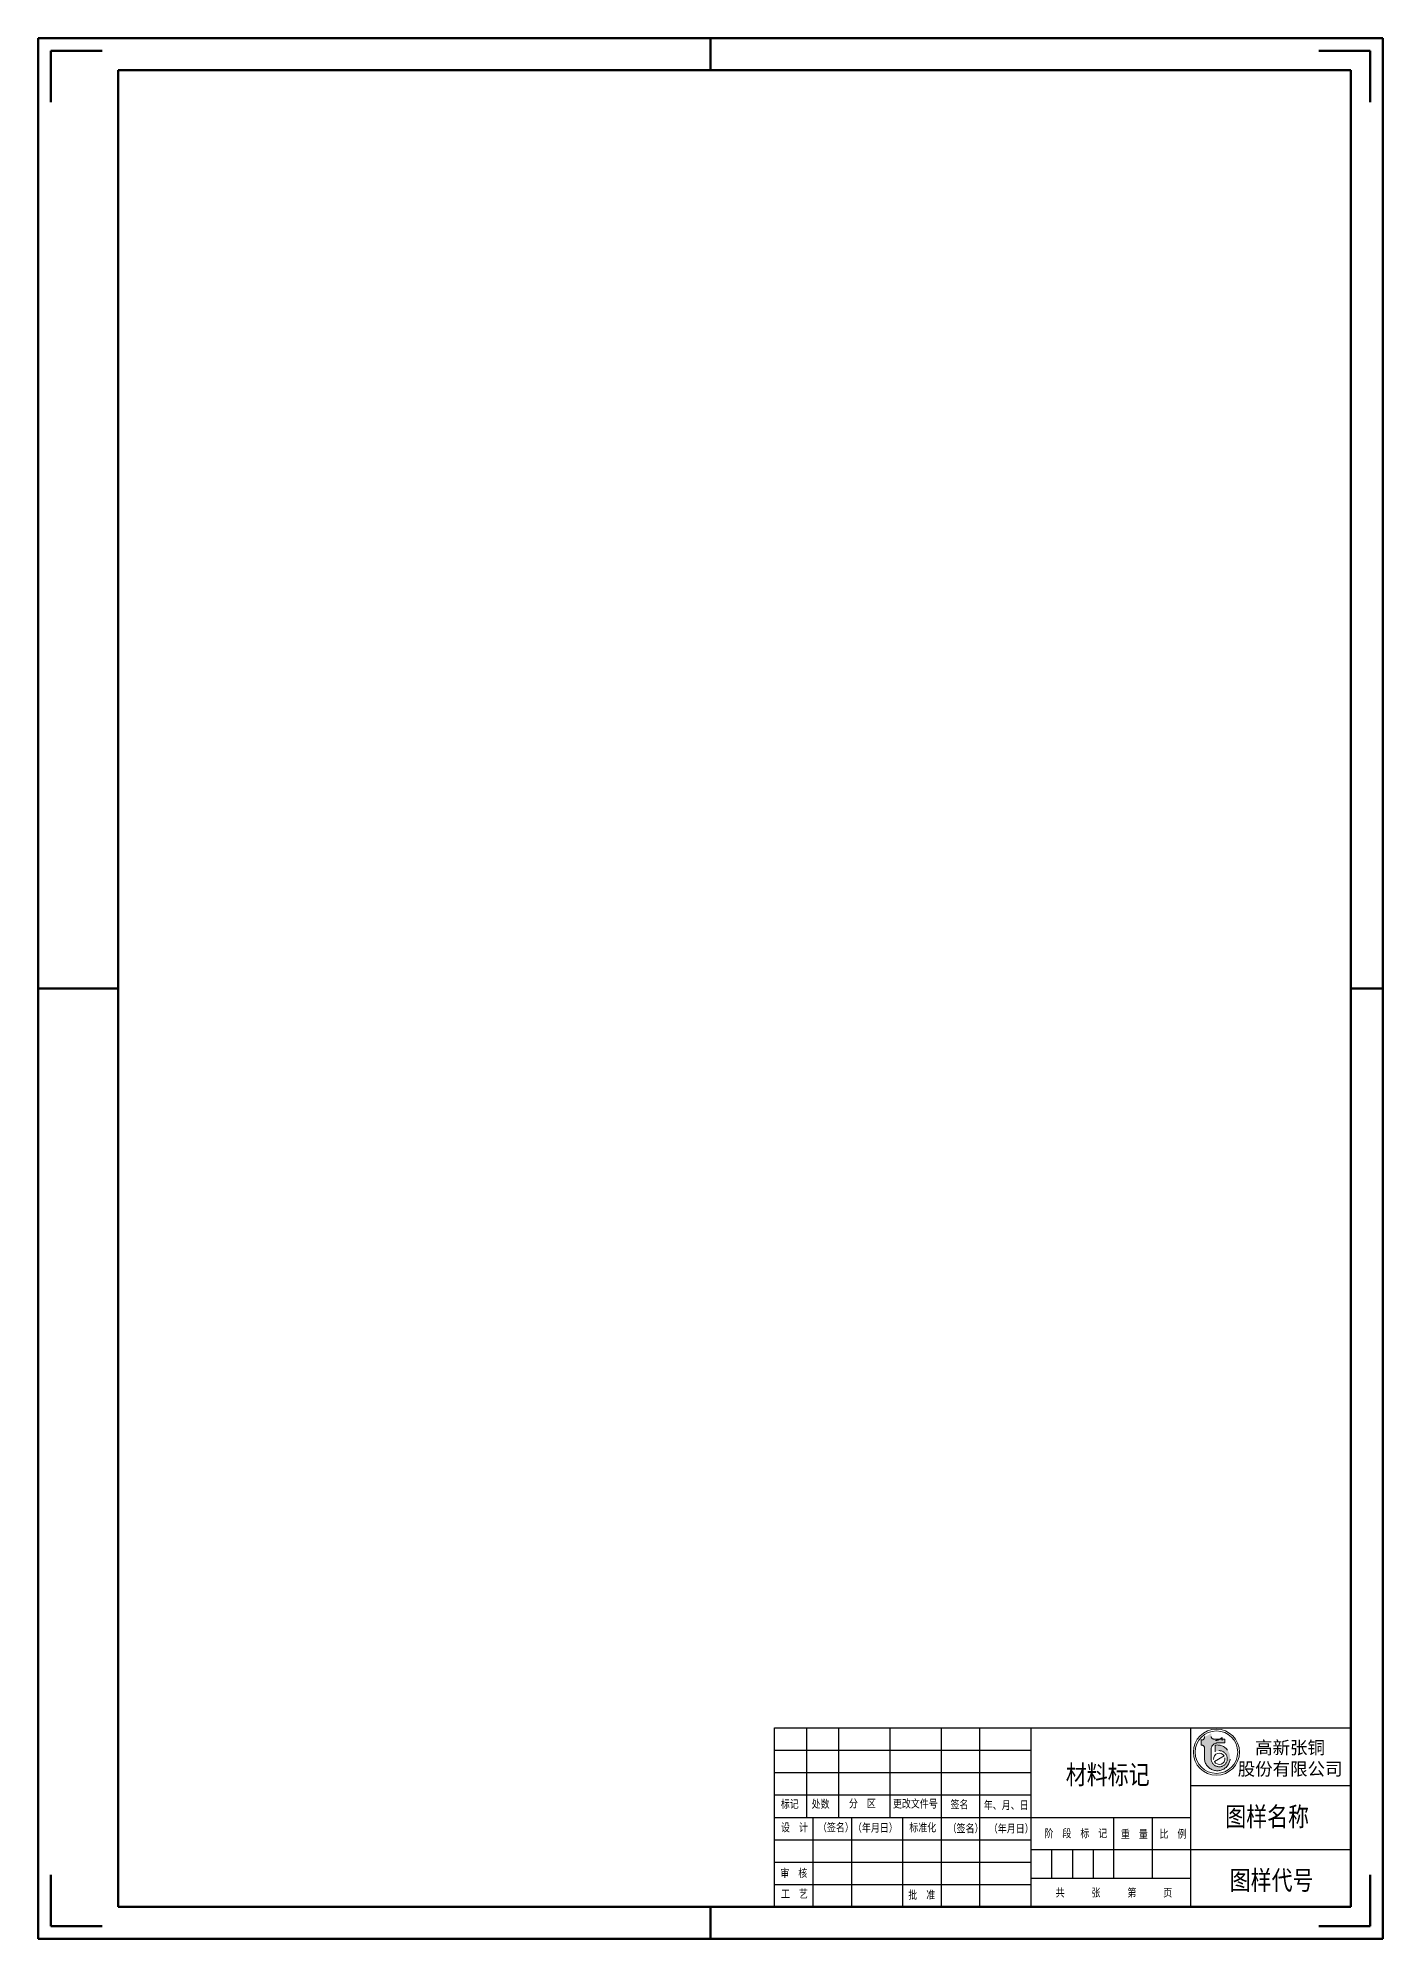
# Model space of a CAD drawing. Header units: millimetres. Extents: x 7185 to 8632, y 1238 to 2847.
# Drawn here: x 8212 to 8632, y 1238 to 1832 of the extents above; entities that cross this region are included whole.
import ezdxf

# ---------------------------------------------------------------- set-up
doc = ezdxf.new("R2010")
doc.units = ezdxf.units.MM
doc.linetypes.add('ACAD_ISO02W100', pattern=[15, 12, -3])
for name, color, linetype, lineweight in [('总内框线', 7, 'Continuous', 50), ('标注层', 3, 'Continuous', 25), ('虚线层', 4, 'ACAD_ISO02W100', 25)]:
    doc.layers.add(name, color=color, linetype=linetype, lineweight=lineweight)
doc.styles.get("Standard").update_dxf_attribs({"font": 'txt', "bigfont": 'gbcbig.shx'})
doc.styles.add('陈杰（2）', font='gbenor.shx', dxfattribs={"width": 0.8, "bigfont": 'gbcbig.shx'})

msp = doc.modelspace()

# ---------------------------------------------------------------- hatches: boundary and pattern name
at = {"layer": '虚线层', "linetype": 'Continuous', "lineweight": 18}
msp.add_hatch(color=1, dxfattribs=at).paths.add_polyline_path([(8575.28, 1298.12), (8575.48, 1298.12), (8575.61, 1298.11), (8575.73, 1298.09), (8575.85, 1298.04), (8575.96, 1297.97), (8576.05, 1297.89), (8576.13, 1297.79), (8576.2, 1297.68), (8576.25, 1297.57), (8576.28, 1297.45), (8576.29, 1297.32), (8576.29, 1293.89), (8576.38, 1293.25), (8576.58, 1292.63), (8576.87, 1292.06), (8577.24, 1291.54), (8577.7, 1291.08), (8578.22, 1290.7), (8578.8, 1290.42), (8579.42, 1290.22), (8580.05, 1290.13), (8580.7, 1290.14), (8581.33, 1290.26), (8581.94, 1290.47), (8582.51, 1290.78), (8583.02, 1291.18), (8583.46, 1291.65), (8583.82, 1292.18), (8584.09, 1292.77), (8584.26, 1293.39), (8584.33, 1294.03), (8584.3, 1294.67), (8584.16, 1295.3), (8583.93, 1295.91), (8583.6, 1296.46), (8583.19, 1296.96), (8582.71, 1297.38), (8582.16, 1297.72), (8581.57, 1297.97), (8580.94, 1298.13), (8580.3, 1298.18), (8579.65, 1298.12), (8579.65, 1296.06), (8580.03, 1296.24), (8580.42, 1296.35), (8580.83, 1296.4), (8581.24, 1296.38), (8581.64, 1296.29), (8582.03, 1296.14), (8582.38, 1295.93), (8582.69, 1295.67), (8582.96, 1295.35), (8583.17, 1295), (8583.32, 1294.62), (8583.41, 1294.21), (8583.43, 1293.8), (8583.38, 1293.39), (8583.27, 1293), (8583.09, 1292.63), (8582.86, 1292.29), (8582.57, 1291.99), (8582.24, 1291.75), (8581.88, 1291.56), (8581.48, 1291.44), (8581.08, 1291.37), (8580.67, 1291.38), (8580.26, 1291.46), (8579.87, 1291.59), (8579.51, 1291.79), (8579.19, 1292.05), (8578.92, 1292.35), (8578.69, 1292.7), (8578.53, 1293.08), (8578.43, 1293.48), (8578.4, 1293.89), (8578.4, 1296.82), (8578.43, 1297.21), (8578.55, 1297.59), (8578.74, 1297.93), (8578.99, 1298.24), (8579.29, 1298.49), (8579.64, 1298.68), (8580.02, 1298.79), (8580.41, 1298.83), (8582.7, 1298.83), (8582.7, 1300.04), (8579.2, 1300.04), (8579.08, 1300.05), (8578.95, 1300.08), (8578.84, 1300.12), (8578.73, 1300.19), (8578.63, 1300.27), (8578.55, 1300.37), (8578.48, 1300.48), (8578.44, 1300.59), (8578.41, 1300.72), (8578.4, 1300.84), (8578.4, 1301.85), (8577.29, 1301.11), (8576.29, 1300.84), (8576.29, 1300.54), (8576.28, 1300.41), (8576.25, 1300.29), (8576.2, 1300.17), (8576.13, 1300.07), (8576.05, 1299.97), (8575.96, 1299.89), (8575.85, 1299.82), (8575.73, 1299.77), (8575.61, 1299.74), (8575.48, 1299.74), (8575.28, 1299.74)])

# ---------------------------------------------------------------- linework, layer by layer
for p, q in [((8442.04, 1303.56), (8622.04, 1303.56)), ((8442.04, 1247.56), (8442.04, 1303.56)), ((8452.04, 1303.56), (8452.04, 1275.56)), ((8462.04, 1303.56), (8462.04, 1275.56)), ((8478.04, 1303.56), (8478.04, 1275.56)), ((8494.04, 1303.56), (8494.04, 1275.56)), ((8506.04, 1303.56), (8506.04, 1247.56)), ((8522.04, 1303.56), (8522.04, 1247.56)), ((8572.04, 1247.56), (8572.04, 1303.56)), ((8622.04, 1303.56), (8622.04, 1247.56)), ((8442.04, 1296.56), (8522.04, 1296.56)), ((8442.04, 1289.56), (8522.04, 1289.56)), ((8572.04, 1285.56), (8622.04, 1285.56)), ((8442.04, 1282.56), (8522.04, 1282.56)), ((8442.04, 1275.56), (8572.04, 1275.56)), ((8454.04, 1275.56), (8454.04, 1247.56)), ((8466.04, 1275.56), (8466.04, 1247.56)), ((8482.04, 1275.56), (8482.04, 1247.56)), ((8494.04, 1275.56), (8494.04, 1247.56)), ((8548.04, 1256.56), (8548.04, 1275.56)), ((8560.04, 1256.56), (8560.04, 1275.56)), ((8442.04, 1268.56), (8522.04, 1268.56)), ((8522.04, 1265.56), (8572.04, 1265.56)), ((8528.54, 1265.56), (8528.54, 1256.56)), ((8535.04, 1265.56), (8535.04, 1256.56)), ((8541.54, 1265.56), (8541.54, 1256.56)), ((8572.04, 1265.56), (8622.04, 1265.56)), ((8442.04, 1261.56), (8522.04, 1261.56)), ((8442.04, 1254.56), (8522.04, 1254.56)), ((8522.04, 1256.56), (8572.04, 1256.56)), ((8622.04, 1247.56), (8442.04, 1247.56))]:
    msp.add_line(p, q)
at = {"layer": '总内框线'}
for p, q in [((8632.04, 1831.56), (8212.04, 1831.56)), ((8212.04, 1831.56), (8212.04, 1237.56)), ((8422.04, 1821.56), (8422.04, 1831.56)), ((8632.04, 1237.56), (8632.04, 1831.56)), ((8216.04, 1827.56), (8232.04, 1827.56)), ((8216.04, 1827.56), (8216.04, 1811.56)), ((8628.04, 1827.56), (8612.04, 1827.56)), ((8628.04, 1827.56), (8628.04, 1811.56)), ((8622.04, 1821.56), (8237.04, 1821.56)), ((8237.04, 1821.56), (8237.04, 1247.56)), ((8622.04, 1247.56), (8622.04, 1821.56)), ((8212.04, 1534.56), (8237.04, 1534.56)), ((8622.04, 1534.56), (8632.04, 1534.56)), ((8216.04, 1241.56), (8216.04, 1257.56)), ((8628.04, 1241.56), (8628.04, 1257.56)), ((8237.04, 1247.56), (8622.04, 1247.56)), ((8422.04, 1237.56), (8422.04, 1247.56)), ((8216.04, 1241.56), (8232.04, 1241.56)), ((8628.04, 1241.56), (8612.04, 1241.56)), ((8212.04, 1237.56), (8632.04, 1237.56))]:
    msp.add_line(p, q, dxfattribs=at)
at = {"layer": '虚线层', "color": 1, "lineweight": 18}
for p, q in [((8575.28, 1299.74), (8575.28, 1298.12)), ((8575.48, 1299.74), (8575.28, 1299.74)), ((8575.48, 1298.12), (8575.28, 1298.12)), ((8576.29, 1300.54), (8576.29, 1300.84)), ((8576.29, 1293.89), (8576.29, 1297.32)), ((8578.4, 1293.89), (8578.4, 1296.82)), ((8582.7, 1300.04), (8579.2, 1300.04)), ((8579.65, 1298.12), (8579.65, 1296.06)), ((8582.7, 1298.83), (8580.41, 1298.83)), ((8581.85, 1299.56), (8581.85, 1300.56)), ((8582.7, 1298.83), (8582.7, 1300.04))]:
    msp.add_line(p, q, dxfattribs=at)
at = {"layer": '虚线层', "color": 1, "linetype": 'Continuous', "lineweight": 18}
msp.add_line((8579.39, 1293.01), (8582.44, 1294.77), dxfattribs=at)
for radius in [7.2, 6.64]:
    msp.add_circle((8580.03, 1295.93), radius, dxfattribs=at)
at = {"layer": '虚线层', "color": 1, "lineweight": 18}
for centre, radius, start, end in [((8575.48, 1300.54), 0.805, 270, 0), ((8575.48, 1297.32), 0.805, 0, 90), ((8580.3, 1294.15), 4.03, 183.78381, 99.29956), ((8579.2, 1300.84), 0.805, 180, 270), ((8580.41, 1296.82), 2.01, 90, 180), ((8580.91, 1293.89), 2.52, 180, 120)]:
    msp.add_arc(centre, radius, start, end, dxfattribs=at)
at = {"layer": '虚线层', "color": 1, "linetype": 'Continuous', "lineweight": 18}
for start, end in [(30, 187.49188), (210, 7.49188)]:
    msp.add_arc((8580.91, 1293.89), 1.76, start, end, dxfattribs=at)
at = {"layer": '虚线层', "color": 1, "lineweight": 18}
msp.add_spline([(8581.85, 1300.56), (8580.74, 1299.82), (8579.74, 1299.56)], degree=3, dxfattribs=at)

# ---------------------------------------------------------------- texts
at = {"width": 93.0193, "attachment_point": 1, "style": '陈杰（2）'}
for s, insert, char_height in [('{\\fSimSun|b0|i0|c134|p2;材料标记}', (8533, 1291.92), 6), ('{\\fSimSun|b0|i0|c134|p2;标记}', (8443.99, 1281), 2.5), ('{\\fSimSun|b0|i0|c134|p2;处数}', (8453.61, 1281.01), 2.5), ('{\\fSimSun|b0|i0|c134|p2;分\u3000区}', (8465.27, 1281.14), 2.5), ('{\\fSimSun|b0|i0|c134|p2;更改文件号}', (8479.01, 1281.08), 2.5), ('{\\fSimSun|b0|i0|c134|p2;签名}', (8496.99, 1280.83), 2.5), ('{\\fSimSun|b0|i0|c134|p2;年、月、日}', (8507.39, 1280.63), 2.5), ('{\\fSimSun|b0|i0|c134|p2;图样名称}', (8582.77, 1278.79), 6), ('{\\fSimSun|b0|i0|c134|p2;设\u3000计}', (8444.05, 1273.66), 2.5), ('{\\fSimSun|b0|i0|c134|p2;（签名）}', (8455.59, 1273.66), 2.5), ('{\\fSimSun|b0|i0|c134|p2;\u3000（年月日）}', (8463.72, 1273.55), 2.5), ('{\\fSimSun|b0|i0|c134|p2;标准化}', (8484.13, 1273.64), 2.5), ('{\\fSimSun|b0|i0|c134|p2;（签名）}', (8496.09, 1273.4), 2.5), ('{\\fSimSun|b0|i0|c134|p2;（年月日）}', (8508.96, 1273.3), 2.5), ('{\\fSimSun|b0|i0|c134|p2;阶\u3000段\u3000标\u3000记}', (8526.34, 1271.81), 2.5), ('{\\fSimSun|b0|i0|c134|p2;重\u3000量}', (8550.22, 1271.58), 2.5), ('{\\fSimSun|b0|i0|c134|p2;比\u3000例}', (8562.28, 1271.65), 2.5), ('{\\fSimSun|b0|i0|c134|p2;审\u3000核}', (8443.85, 1259.39), 2.5), ('{\\fSimSun|b0|i0|c134|p2;图样代号}', (8584.17, 1258.92), 6), ('{\\fSimSun|b0|i0|c134|p2;共\u3000\u3000\u3000张\u3000\u3000\u3000第\u3000\u3000\u3000页}', (8529.83, 1253.29), 2.5), ('{\\fSimSun|b0|i0|c134|p2;工\u3000艺}', (8444.05, 1252.9), 2.5), ('{\\fSimSun|b0|i0|c134|p2;批\u3000准}', (8483.82, 1252.59), 2.5)]:
    msp.add_mtext(s, dxfattribs=dict(at, insert=insert, char_height=char_height))
at = {"layer": '标注层', "insert": (8603.03, 1293.79), "char_height": 4, "attachment_point": 5, "rotation": 0.03095}
msp.add_mtext('{\\fKaiTi_GB2312|b0|i0|c134|p49;高新张铜\\P股份有限公司}', dxfattribs=at)

doc.saveas('drawing.dxf')
